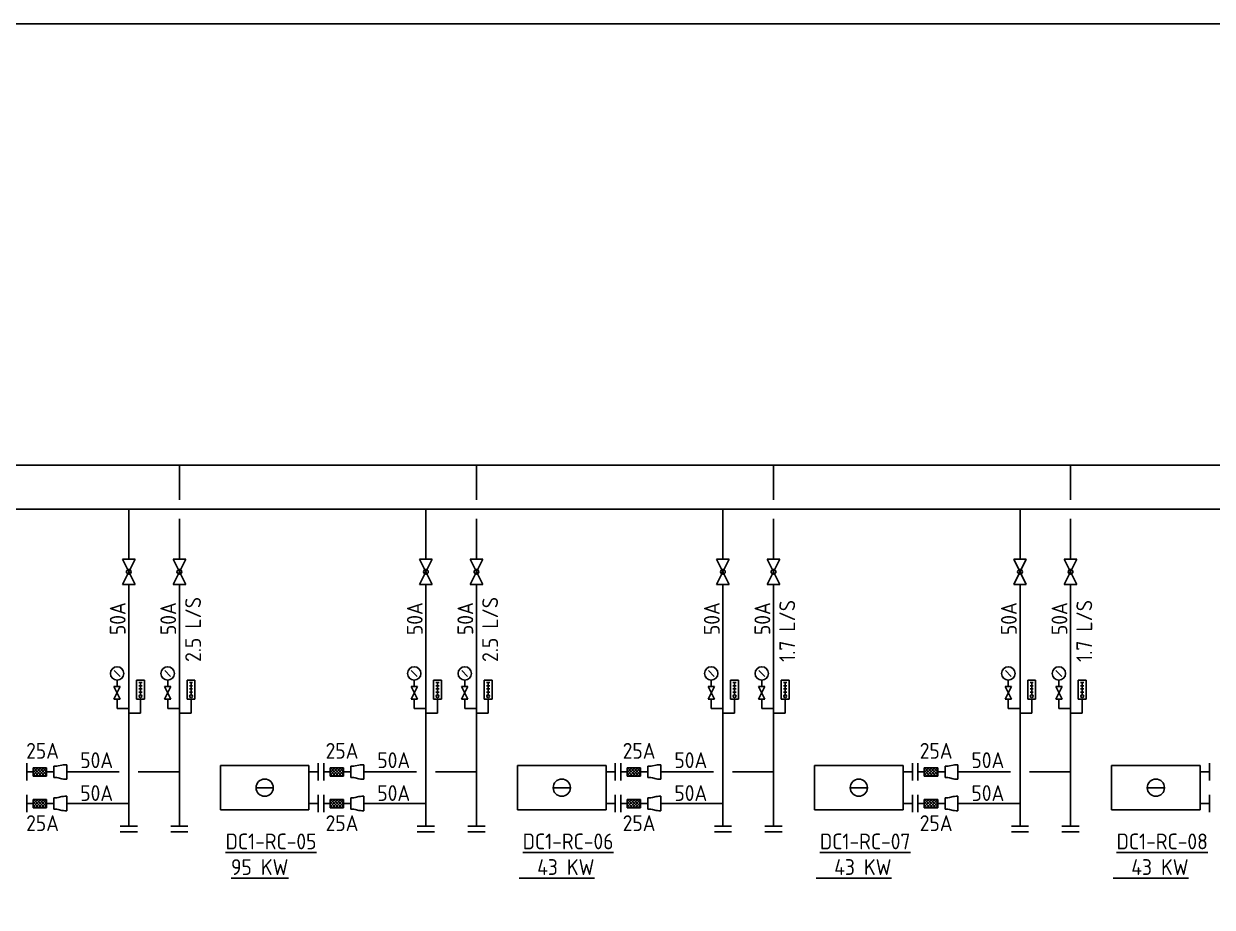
# Model space of a CAD drawing. Extents: x 41366 to 42076, y 84937 to 85507.
# Drawn here: x 41569.9 to 41757.9, y 85367.4 to 85507.1 of the extents above; entities that cross this region are included whole.
import ezdxf
from ezdxf.enums import TextEntityAlignment as Align

# ---------------------------------------------------------------- set-up
doc = ezdxf.new("R2010")
doc.units = 0
doc.header["$LTSCALE"] = 10
for name, color, linetype in [('DETL-TXT', 4, 'Continuous'), ('M-EQ-DCC-P2', 22, 'Continuous'), ('M-EQPM-TXT', 4, 'Continuous'), ('M-PIPE-CHWR20', 110, 'Continuous'), ('M-PIPE-CHWS12', 130, 'Continuous'), ('M-PIPE-FITTING', 2, 'Continuous')]:
    doc.layers.add(name, color=color, linetype=linetype)
doc.styles.add('AA-TXT', font='isocp.shx', dxfattribs={"width": 0.8, "bigfont": 'chineset.shx'})

msp = doc.modelspace()

# ---------------------------------------------------------------- linework, layer by layer
for p, q in [((41574.67, 85387.95), (41574.67, 85389.73)), ((41574.67, 85389.73), (41574.89, 85389.73)), ((41575.36, 85389.78), (41575.94, 85389.93)), ((41576.7, 85389.98), (41576.41, 85389.98)), ((41576.7, 85389.98), (41576.7, 85387.7)), ((41621.67, 85387.95), (41621.67, 85389.73)), ((41621.67, 85389.73), (41621.89, 85389.73)), ((41622.36, 85389.78), (41622.94, 85389.93)), ((41623.7, 85389.98), (41623.41, 85389.98)), ((41623.7, 85389.98), (41623.7, 85387.7)), ((41668.67, 85387.95), (41668.67, 85389.73)), ((41668.67, 85389.73), (41668.89, 85389.73)), ((41669.36, 85389.78), (41669.94, 85389.93)), ((41670.7, 85389.98), (41670.41, 85389.98)), ((41670.7, 85389.98), (41670.7, 85387.7)), ((41715.67, 85387.95), (41715.67, 85389.73)), ((41715.67, 85389.73), (41715.89, 85389.73)), ((41716.36, 85389.78), (41716.94, 85389.93)), ((41717.7, 85389.98), (41717.41, 85389.98)), ((41717.7, 85389.98), (41717.7, 85387.7)), ((41574.67, 85387.95), (41574.89, 85387.95)), ((41575.36, 85387.89), (41575.94, 85387.75)), ((41576.7, 85387.7), (41576.41, 85387.7)), ((41621.67, 85387.95), (41621.89, 85387.95)), ((41622.36, 85387.89), (41622.94, 85387.75)), ((41623.7, 85387.7), (41623.41, 85387.7)), ((41668.67, 85387.95), (41668.89, 85387.95)), ((41669.36, 85387.89), (41669.94, 85387.75)), ((41670.7, 85387.7), (41670.41, 85387.7)), ((41715.67, 85387.95), (41715.89, 85387.95)), ((41716.36, 85387.89), (41716.94, 85387.75)), ((41717.7, 85387.7), (41717.41, 85387.7)), ((41574.67, 85382.95), (41574.67, 85384.73)), ((41574.67, 85384.73), (41574.89, 85384.73)), ((41575.36, 85384.78), (41575.94, 85384.93)), ((41576.7, 85384.98), (41576.41, 85384.98)), ((41576.7, 85384.98), (41576.7, 85382.7)), ((41621.67, 85382.95), (41621.67, 85384.73)), ((41621.67, 85384.73), (41621.89, 85384.73)), ((41622.36, 85384.78), (41622.94, 85384.93)), ((41623.7, 85384.98), (41623.41, 85384.98)), ((41623.7, 85384.98), (41623.7, 85382.7)), ((41668.67, 85382.95), (41668.67, 85384.73)), ((41668.67, 85384.73), (41668.89, 85384.73)), ((41669.36, 85384.78), (41669.94, 85384.93)), ((41670.7, 85384.98), (41670.41, 85384.98)), ((41670.7, 85384.98), (41670.7, 85382.7)), ((41715.67, 85382.95), (41715.67, 85384.73)), ((41715.67, 85384.73), (41715.89, 85384.73)), ((41716.36, 85384.78), (41716.94, 85384.93)), ((41717.7, 85384.98), (41717.41, 85384.98)), ((41717.7, 85384.98), (41717.7, 85382.7)), ((41574.67, 85382.95), (41574.89, 85382.95)), ((41575.36, 85382.89), (41575.94, 85382.75)), ((41576.7, 85382.7), (41576.41, 85382.7)), ((41621.67, 85382.95), (41621.89, 85382.95)), ((41622.36, 85382.89), (41622.94, 85382.75)), ((41623.7, 85382.7), (41623.41, 85382.7)), ((41668.67, 85382.95), (41668.89, 85382.95)), ((41669.36, 85382.89), (41669.94, 85382.75)), ((41670.7, 85382.7), (41670.41, 85382.7)), ((41715.67, 85382.95), (41715.89, 85382.95)), ((41716.36, 85382.89), (41716.94, 85382.75)), ((41717.7, 85382.7), (41717.41, 85382.7))]:
    msp.add_line(p, q)
for centre, start, end in [((41574.89, 85391.73), 270, 283.627), ((41576.41, 85387.98), 90, 103.627), ((41621.89, 85391.73), 270, 283.627), ((41623.41, 85387.98), 90, 103.627), ((41668.89, 85391.73), 270, 283.627), ((41670.41, 85387.98), 90, 103.627), ((41715.89, 85391.73), 270, 283.627), ((41717.41, 85387.98), 90, 103.627), ((41574.89, 85385.95), 76.373, 90), ((41576.41, 85389.7), 256.373, 270), ((41621.89, 85385.95), 76.373, 90), ((41623.41, 85389.7), 256.373, 270), ((41668.89, 85385.95), 76.373, 90), ((41670.41, 85389.7), 256.373, 270), ((41715.89, 85385.95), 76.373, 90), ((41717.41, 85389.7), 256.373, 270), ((41574.89, 85386.73), 270, 283.627), ((41576.41, 85382.98), 90, 103.627), ((41621.89, 85386.73), 270, 283.627), ((41623.41, 85382.98), 90, 103.627), ((41668.89, 85386.73), 270, 283.627), ((41670.41, 85382.98), 90, 103.627), ((41715.89, 85386.73), 270, 283.627), ((41717.41, 85382.98), 90, 103.627), ((41574.89, 85380.95), 76.373, 90), ((41576.41, 85384.7), 256.373, 270), ((41621.89, 85380.95), 76.373, 90), ((41623.41, 85384.7), 256.373, 270), ((41668.89, 85380.95), 76.373, 90), ((41670.41, 85384.7), 256.373, 270), ((41715.89, 85380.95), 76.373, 90), ((41717.41, 85384.7), 256.373, 270)]:
    msp.add_arc(centre, 2, start, end)
at = {"layer": 'DEFPOINTS', "color": 1}
msp.add_lwpolyline([(41365.57, 85507.15), (42076.35, 85507.15), (42076.35, 84936.69), (41365.57, 84936.69)], close=True, dxfattribs=at)
at = {"layer": 'M-EQ-DCC-P2'}
for p, q in [((41616.5, 85387.48), (41616.5, 85390.2)), ((41663.5, 85387.48), (41663.5, 85390.2)), ((41710.5, 85387.48), (41710.5, 85390.2)), ((41757.5, 85387.48), (41757.5, 85390.2)), ((41615.03, 85389.84), (41601.03, 85389.84)), ((41601.03, 85389.84), (41601.03, 85382.84)), ((41615.03, 85382.84), (41615.03, 85389.84)), ((41615.03, 85388.84), (41616.5, 85388.84)), ((41662.03, 85389.84), (41648.03, 85389.84)), ((41648.03, 85389.84), (41648.03, 85382.84)), ((41662.03, 85382.84), (41662.03, 85389.84)), ((41662.03, 85388.84), (41663.5, 85388.84)), ((41709.03, 85389.84), (41695.03, 85389.84)), ((41695.03, 85389.84), (41695.03, 85382.84)), ((41709.03, 85382.84), (41709.03, 85389.84)), ((41709.03, 85388.84), (41710.5, 85388.84)), ((41756.03, 85389.84), (41742.03, 85389.84)), ((41742.03, 85389.84), (41742.03, 85382.84)), ((41756.03, 85382.84), (41756.03, 85389.84)), ((41756.03, 85388.84), (41757.5, 85388.84)), ((41606.82, 85386.34), (41609.25, 85386.34)), ((41653.82, 85386.34), (41656.25, 85386.34)), ((41700.82, 85386.34), (41703.25, 85386.34)), ((41747.82, 85386.34), (41750.25, 85386.34)), ((41616.5, 85382.48), (41616.5, 85385.2)), ((41663.5, 85382.48), (41663.5, 85385.2)), ((41710.5, 85382.48), (41710.5, 85385.2)), ((41757.5, 85382.48), (41757.5, 85385.2)), ((41601.03, 85382.84), (41615.03, 85382.84)), ((41615.03, 85383.84), (41616.5, 85383.84)), ((41648.03, 85382.84), (41662.03, 85382.84)), ((41662.03, 85383.84), (41663.5, 85383.84)), ((41695.03, 85382.84), (41709.03, 85382.84)), ((41709.03, 85383.84), (41710.5, 85383.84)), ((41742.03, 85382.84), (41756.03, 85382.84)), ((41756.03, 85383.84), (41757.5, 85383.84))]:
    msp.add_line(p, q, dxfattribs=at)
for centre in [(41608.03, 85386.34), (41655.03, 85386.34), (41702.03, 85386.34), (41749.03, 85386.34)]:
    msp.add_circle(centre, 1.36, dxfattribs=at)
at = {"layer": 'M-PIPE-CHWR20', "ltscale": 0.1}
for p, q in [((41403.1, 85437.37), (41978.39, 85437.37)), ((41594.53, 85431.87), (41594.53, 85437.37)), ((41641.53, 85431.87), (41641.53, 85437.37)), ((41688.53, 85431.87), (41688.53, 85437.37)), ((41735.53, 85431.87), (41735.53, 85437.37)), ((41594.53, 85422.49), (41594.53, 85428.87)), ((41641.53, 85422.49), (41641.53, 85428.87)), ((41688.53, 85422.49), (41688.53, 85428.87)), ((41735.53, 85422.49), (41735.53, 85428.87)), ((41594.53, 85380.25), (41594.53, 85418.49)), ((41641.53, 85380.25), (41641.53, 85418.49)), ((41688.53, 85380.25), (41688.53, 85418.49)), ((41735.53, 85380.25), (41735.53, 85418.49)), ((41570.38, 85387.48), (41570.38, 85390.2)), ((41617.38, 85387.48), (41617.38, 85390.2)), ((41664.38, 85387.48), (41664.38, 85390.2)), ((41711.38, 85387.48), (41711.38, 85390.2)), ((41570.38, 85388.84), (41571.38, 85388.84)), ((41573.51, 85388.84), (41574.67, 85388.84)), ((41576.7, 85388.84), (41585.03, 85388.84)), ((41588.03, 85388.84), (41594.53, 85388.84)), ((41617.38, 85388.84), (41618.38, 85388.84)), ((41620.51, 85388.84), (41621.67, 85388.84)), ((41623.7, 85388.84), (41632.03, 85388.84)), ((41635.03, 85388.84), (41641.53, 85388.84)), ((41664.38, 85388.84), (41665.38, 85388.84)), ((41667.51, 85388.84), (41668.67, 85388.84)), ((41670.7, 85388.84), (41679.03, 85388.84)), ((41682.03, 85388.84), (41688.53, 85388.84)), ((41711.38, 85388.84), (41712.38, 85388.84)), ((41714.51, 85388.84), (41715.67, 85388.84)), ((41717.7, 85388.84), (41726.03, 85388.84)), ((41729.03, 85388.84), (41735.53, 85388.84)), ((41593.17, 85380.25), (41595.89, 85380.25)), ((41593.17, 85379.37), (41595.89, 85379.37)), ((41640.17, 85380.25), (41642.89, 85380.25)), ((41640.17, 85379.37), (41642.89, 85379.37)), ((41687.17, 85380.25), (41689.89, 85380.25)), ((41687.17, 85379.37), (41689.89, 85379.37)), ((41734.17, 85380.25), (41736.89, 85380.25)), ((41734.17, 85379.37), (41736.89, 85379.37))]:
    msp.add_line(p, q, dxfattribs=at)
at = {"layer": 'M-PIPE-CHWS12', "ltscale": 0.1}
for p, q in [((41405.1, 85430.37), (41978.39, 85430.37)), ((41586.53, 85422.49), (41586.53, 85430.37)), ((41633.53, 85422.49), (41633.53, 85430.37)), ((41680.53, 85422.49), (41680.53, 85430.37)), ((41727.53, 85422.49), (41727.53, 85430.37)), ((41586.53, 85380.25), (41586.53, 85418.49)), ((41633.53, 85380.25), (41633.53, 85418.49)), ((41680.53, 85380.25), (41680.53, 85418.49)), ((41727.53, 85380.25), (41727.53, 85418.49)), ((41570.38, 85382.48), (41570.38, 85385.2)), ((41617.38, 85382.48), (41617.38, 85385.2)), ((41664.38, 85382.48), (41664.38, 85385.2)), ((41711.38, 85382.48), (41711.38, 85385.2)), ((41570.38, 85383.84), (41571.38, 85383.84)), ((41573.51, 85383.84), (41574.67, 85383.84)), ((41576.7, 85383.84), (41586.53, 85383.84)), ((41617.38, 85383.84), (41618.38, 85383.84)), ((41620.51, 85383.84), (41621.67, 85383.84)), ((41623.7, 85383.84), (41633.53, 85383.84)), ((41664.38, 85383.84), (41665.38, 85383.84)), ((41667.51, 85383.84), (41668.67, 85383.84)), ((41670.7, 85383.84), (41680.53, 85383.84)), ((41711.38, 85383.84), (41712.38, 85383.84)), ((41714.51, 85383.84), (41715.67, 85383.84)), ((41717.7, 85383.84), (41727.53, 85383.84)), ((41585.17, 85380.25), (41587.89, 85380.25)), ((41585.17, 85379.37), (41587.89, 85379.37)), ((41632.17, 85380.25), (41634.89, 85380.25)), ((41632.17, 85379.37), (41634.89, 85379.37)), ((41679.17, 85380.25), (41681.89, 85380.25)), ((41679.17, 85379.37), (41681.89, 85379.37)), ((41726.17, 85380.25), (41728.89, 85380.25)), ((41726.17, 85379.37), (41728.89, 85379.37))]:
    msp.add_line(p, q, dxfattribs=at)
at = {"layer": 'M-PIPE-FITTING', "ltscale": 0.1}
for p, q in [((41587.53, 85422.49), (41585.53, 85422.49)), ((41587.53, 85422.49), (41585.53, 85418.49)), ((41585.53, 85422.49), (41587.53, 85418.49)), ((41595.53, 85422.49), (41593.53, 85422.49)), ((41595.53, 85422.49), (41593.53, 85418.49)), ((41593.53, 85422.49), (41595.53, 85418.49)), ((41634.53, 85422.49), (41632.53, 85422.49)), ((41634.53, 85422.49), (41632.53, 85418.49)), ((41632.53, 85422.49), (41634.53, 85418.49)), ((41642.53, 85422.49), (41640.53, 85422.49)), ((41642.53, 85422.49), (41640.53, 85418.49)), ((41640.53, 85422.49), (41642.53, 85418.49)), ((41681.53, 85422.49), (41679.53, 85422.49)), ((41681.53, 85422.49), (41679.53, 85418.49)), ((41679.53, 85422.49), (41681.53, 85418.49)), ((41689.53, 85422.49), (41687.53, 85422.49)), ((41689.53, 85422.49), (41687.53, 85418.49)), ((41687.53, 85422.49), (41689.53, 85418.49)), ((41728.53, 85422.49), (41726.53, 85422.49)), ((41728.53, 85422.49), (41726.53, 85418.49)), ((41726.53, 85422.49), (41728.53, 85418.49)), ((41736.53, 85422.49), (41734.53, 85422.49)), ((41736.53, 85422.49), (41734.53, 85418.49)), ((41734.53, 85422.49), (41736.53, 85418.49)), ((41585.53, 85418.49), (41587.53, 85418.49)), ((41593.53, 85418.49), (41595.53, 85418.49)), ((41632.53, 85418.49), (41634.53, 85418.49)), ((41640.53, 85418.49), (41642.53, 85418.49)), ((41679.53, 85418.49), (41681.53, 85418.49)), ((41687.53, 85418.49), (41689.53, 85418.49)), ((41726.53, 85418.49), (41728.53, 85418.49)), ((41734.53, 85418.49), (41736.53, 85418.49)), ((41585.14, 85403.95), (41584.22, 85404.87)), ((41584.68, 85403.35), (41584.68, 85402.35)), ((41587.75, 85403.36), (41589, 85403.36)), ((41587.75, 85403.36), (41587.75, 85400.35)), ((41589, 85403.36), (41589, 85400.35)), ((41593.14, 85403.95), (41592.22, 85404.87)), ((41592.68, 85403.35), (41592.68, 85402.35)), ((41595.75, 85403.36), (41597, 85403.36)), ((41595.75, 85403.36), (41595.75, 85400.35)), ((41597, 85403.36), (41597, 85400.35)), ((41632.14, 85403.95), (41631.22, 85404.87)), ((41631.68, 85403.35), (41631.68, 85402.35)), ((41634.75, 85403.36), (41636, 85403.36)), ((41634.75, 85403.36), (41634.75, 85400.35)), ((41636, 85403.36), (41636, 85400.35)), ((41640.14, 85403.95), (41639.22, 85404.87)), ((41639.68, 85403.35), (41639.68, 85402.35)), ((41642.75, 85403.36), (41644, 85403.36)), ((41642.75, 85403.36), (41642.75, 85400.35)), ((41644, 85403.36), (41644, 85400.35)), ((41679.14, 85403.95), (41678.22, 85404.87)), ((41678.68, 85403.35), (41678.68, 85402.35)), ((41681.75, 85403.36), (41683, 85403.36)), ((41681.75, 85403.36), (41681.75, 85400.35)), ((41683, 85403.36), (41683, 85400.35)), ((41687.14, 85403.95), (41686.22, 85404.87)), ((41686.68, 85403.35), (41686.68, 85402.35)), ((41689.75, 85403.36), (41691, 85403.36)), ((41689.75, 85403.36), (41689.75, 85400.35)), ((41691, 85403.36), (41691, 85400.35)), ((41726.14, 85403.95), (41725.22, 85404.87)), ((41725.68, 85403.35), (41725.68, 85402.35)), ((41728.75, 85403.36), (41730, 85403.36)), ((41728.75, 85403.36), (41728.75, 85400.35)), ((41730, 85403.36), (41730, 85400.35)), ((41734.14, 85403.95), (41733.22, 85404.87)), ((41733.68, 85403.35), (41733.68, 85402.35)), ((41736.75, 85403.36), (41738, 85403.36)), ((41736.75, 85403.36), (41736.75, 85400.35)), ((41738, 85403.36), (41738, 85400.35)), ((41585.18, 85402.35), (41584.18, 85402.35)), ((41584.18, 85400.35), (41585.18, 85402.35)), ((41584.18, 85402.35), (41585.18, 85400.35)), ((41588.12, 85402.96), (41588.63, 85402.96)), ((41588.12, 85402.45), (41588.63, 85402.45)), ((41588.12, 85401.95), (41588.63, 85401.95)), ((41588.12, 85401.45), (41588.63, 85401.45)), ((41588.38, 85403.1), (41588.38, 85401.03)), ((41593.18, 85402.35), (41592.18, 85402.35)), ((41592.18, 85400.35), (41593.18, 85402.35)), ((41592.18, 85402.35), (41593.18, 85400.35)), ((41596.12, 85402.96), (41596.63, 85402.96)), ((41596.12, 85402.45), (41596.63, 85402.45)), ((41596.12, 85401.95), (41596.63, 85401.95)), ((41596.12, 85401.45), (41596.63, 85401.45)), ((41596.38, 85403.1), (41596.38, 85401.03)), ((41632.18, 85402.35), (41631.18, 85402.35)), ((41631.18, 85400.35), (41632.18, 85402.35)), ((41631.18, 85402.35), (41632.18, 85400.35)), ((41635.12, 85402.96), (41635.63, 85402.96)), ((41635.12, 85402.45), (41635.63, 85402.45)), ((41635.12, 85401.95), (41635.63, 85401.95)), ((41635.12, 85401.45), (41635.63, 85401.45)), ((41635.38, 85403.1), (41635.38, 85401.03)), ((41640.18, 85402.35), (41639.18, 85402.35)), ((41639.18, 85400.35), (41640.18, 85402.35)), ((41639.18, 85402.35), (41640.18, 85400.35)), ((41643.12, 85402.96), (41643.63, 85402.96)), ((41643.12, 85402.45), (41643.63, 85402.45)), ((41643.12, 85401.95), (41643.63, 85401.95)), ((41643.12, 85401.45), (41643.63, 85401.45)), ((41643.38, 85403.1), (41643.38, 85401.03)), ((41679.18, 85402.35), (41678.18, 85402.35)), ((41678.18, 85400.35), (41679.18, 85402.35)), ((41678.18, 85402.35), (41679.18, 85400.35)), ((41682.12, 85402.96), (41682.63, 85402.96)), ((41682.12, 85402.45), (41682.63, 85402.45)), ((41682.12, 85401.95), (41682.63, 85401.95)), ((41682.12, 85401.45), (41682.63, 85401.45)), ((41682.38, 85403.1), (41682.38, 85401.03)), ((41687.18, 85402.35), (41686.18, 85402.35)), ((41686.18, 85400.35), (41687.18, 85402.35)), ((41686.18, 85402.35), (41687.18, 85400.35)), ((41690.12, 85402.96), (41690.63, 85402.96)), ((41690.12, 85402.45), (41690.63, 85402.45)), ((41690.12, 85401.95), (41690.63, 85401.95)), ((41690.12, 85401.45), (41690.63, 85401.45)), ((41690.38, 85403.1), (41690.38, 85401.03)), ((41726.18, 85402.35), (41725.18, 85402.35)), ((41725.18, 85400.35), (41726.18, 85402.35)), ((41725.18, 85402.35), (41726.18, 85400.35)), ((41729.12, 85402.96), (41729.63, 85402.96)), ((41729.12, 85402.45), (41729.63, 85402.45)), ((41729.12, 85401.95), (41729.63, 85401.95)), ((41729.12, 85401.45), (41729.63, 85401.45)), ((41729.38, 85403.1), (41729.38, 85401.03)), ((41734.18, 85402.35), (41733.18, 85402.35)), ((41733.18, 85400.35), (41734.18, 85402.35)), ((41733.18, 85402.35), (41734.18, 85400.35)), ((41737.12, 85402.96), (41737.63, 85402.96)), ((41737.12, 85402.45), (41737.63, 85402.45)), ((41737.12, 85401.95), (41737.63, 85401.95)), ((41737.12, 85401.45), (41737.63, 85401.45)), ((41737.38, 85403.1), (41737.38, 85401.03)), ((41584.18, 85400.35), (41585.18, 85400.35)), ((41584.68, 85400.35), (41584.68, 85398.84)), ((41587.75, 85400.35), (41589, 85400.35)), ((41588.38, 85400.35), (41588.38, 85398.12)), ((41592.18, 85400.35), (41593.18, 85400.35)), ((41592.68, 85400.35), (41592.68, 85398.84)), ((41595.75, 85400.35), (41597, 85400.35)), ((41596.38, 85400.35), (41596.38, 85398.12)), ((41631.18, 85400.35), (41632.18, 85400.35)), ((41631.68, 85400.35), (41631.68, 85398.84)), ((41634.75, 85400.35), (41636, 85400.35)), ((41635.38, 85400.35), (41635.38, 85398.12)), ((41639.18, 85400.35), (41640.18, 85400.35)), ((41639.68, 85400.35), (41639.68, 85398.84)), ((41642.75, 85400.35), (41644, 85400.35)), ((41643.38, 85400.35), (41643.38, 85398.12)), ((41678.18, 85400.35), (41679.18, 85400.35)), ((41678.68, 85400.35), (41678.68, 85398.84)), ((41681.75, 85400.35), (41683, 85400.35)), ((41682.38, 85400.35), (41682.38, 85398.12)), ((41686.18, 85400.35), (41687.18, 85400.35)), ((41686.68, 85400.35), (41686.68, 85398.84)), ((41689.75, 85400.35), (41691, 85400.35)), ((41690.38, 85400.35), (41690.38, 85398.12)), ((41725.18, 85400.35), (41726.18, 85400.35)), ((41725.68, 85400.35), (41725.68, 85398.84)), ((41728.75, 85400.35), (41730, 85400.35)), ((41729.38, 85400.35), (41729.38, 85398.12)), ((41733.18, 85400.35), (41734.18, 85400.35)), ((41733.68, 85400.35), (41733.68, 85398.84)), ((41736.75, 85400.35), (41738, 85400.35)), ((41737.38, 85400.35), (41737.38, 85398.12)), ((41584.68, 85398.84), (41586.53, 85398.84)), ((41588.38, 85398.12), (41586.53, 85398.12)), ((41592.68, 85398.84), (41594.53, 85398.84)), ((41596.38, 85398.12), (41594.53, 85398.12)), ((41631.68, 85398.84), (41633.53, 85398.84)), ((41635.38, 85398.12), (41633.53, 85398.12)), ((41639.68, 85398.84), (41641.53, 85398.84)), ((41643.38, 85398.12), (41641.53, 85398.12)), ((41678.68, 85398.84), (41680.53, 85398.84)), ((41682.38, 85398.12), (41680.53, 85398.12)), ((41686.68, 85398.84), (41688.53, 85398.84)), ((41690.38, 85398.12), (41688.53, 85398.12)), ((41725.68, 85398.84), (41727.53, 85398.84)), ((41729.38, 85398.12), (41727.53, 85398.12)), ((41733.68, 85398.84), (41735.53, 85398.84)), ((41737.38, 85398.12), (41735.53, 85398.12)), ((41571.38, 85389.5), (41573.51, 85389.5)), ((41571.38, 85388.17), (41571.38, 85389.5)), ((41571.38, 85389.24), (41571.65, 85389.5)), ((41571.38, 85388.77), (41572.12, 85389.5)), ((41571.38, 85388.3), (41572.59, 85389.5)), ((41572.3, 85388.17), (41571.38, 85389.09)), ((41571.83, 85388.17), (41571.38, 85388.62)), ((41573.51, 85388.17), (41571.38, 85388.17)), ((41572.78, 85388.17), (41571.44, 85389.5)), ((41571.72, 85388.17), (41573.06, 85389.5)), ((41573.25, 85388.17), (41571.91, 85389.5)), ((41572.19, 85388.17), (41573.51, 85389.49)), ((41573.51, 85388.38), (41572.38, 85389.5)), ((41572.66, 85388.17), (41573.51, 85389.02)), ((41573.51, 85388.85), (41572.85, 85389.5)), ((41573.14, 85388.17), (41573.51, 85388.55)), ((41573.51, 85389.32), (41573.32, 85389.5)), ((41573.51, 85389.5), (41573.51, 85388.17)), ((41618.38, 85389.5), (41620.51, 85389.5)), ((41618.38, 85388.17), (41618.38, 85389.5)), ((41618.38, 85389.24), (41618.65, 85389.5)), ((41618.38, 85388.77), (41619.12, 85389.5)), ((41618.38, 85388.3), (41619.59, 85389.5)), ((41619.3, 85388.17), (41618.38, 85389.09)), ((41618.83, 85388.17), (41618.38, 85388.62)), ((41620.51, 85388.17), (41618.38, 85388.17)), ((41619.78, 85388.17), (41618.44, 85389.5)), ((41618.72, 85388.17), (41620.06, 85389.5)), ((41620.25, 85388.17), (41618.91, 85389.5)), ((41619.19, 85388.17), (41620.51, 85389.49)), ((41620.51, 85388.38), (41619.38, 85389.5)), ((41619.66, 85388.17), (41620.51, 85389.02)), ((41620.51, 85388.85), (41619.85, 85389.5)), ((41620.14, 85388.17), (41620.51, 85388.55)), ((41620.51, 85389.32), (41620.32, 85389.5)), ((41620.51, 85389.5), (41620.51, 85388.17)), ((41665.38, 85389.5), (41667.51, 85389.5)), ((41665.38, 85388.17), (41665.38, 85389.5)), ((41665.38, 85389.24), (41665.65, 85389.5)), ((41665.38, 85388.77), (41666.12, 85389.5)), ((41665.38, 85388.3), (41666.59, 85389.5)), ((41666.3, 85388.17), (41665.38, 85389.09)), ((41665.83, 85388.17), (41665.38, 85388.62)), ((41667.51, 85388.17), (41665.38, 85388.17)), ((41666.78, 85388.17), (41665.44, 85389.5)), ((41665.72, 85388.17), (41667.06, 85389.5)), ((41667.25, 85388.17), (41665.91, 85389.5)), ((41666.19, 85388.17), (41667.51, 85389.49)), ((41667.51, 85388.38), (41666.38, 85389.5)), ((41666.66, 85388.17), (41667.51, 85389.02)), ((41667.51, 85388.85), (41666.85, 85389.5)), ((41667.14, 85388.17), (41667.51, 85388.55)), ((41667.51, 85389.32), (41667.32, 85389.5)), ((41667.51, 85389.5), (41667.51, 85388.17)), ((41712.38, 85389.5), (41714.51, 85389.5)), ((41712.38, 85388.17), (41712.38, 85389.5)), ((41712.38, 85389.24), (41712.65, 85389.5)), ((41712.38, 85388.77), (41713.12, 85389.5)), ((41712.38, 85388.3), (41713.59, 85389.5)), ((41713.3, 85388.17), (41712.38, 85389.09)), ((41712.83, 85388.17), (41712.38, 85388.62)), ((41714.51, 85388.17), (41712.38, 85388.17)), ((41713.78, 85388.17), (41712.44, 85389.5)), ((41712.72, 85388.17), (41714.06, 85389.5)), ((41714.25, 85388.17), (41712.91, 85389.5)), ((41713.19, 85388.17), (41714.51, 85389.49)), ((41714.51, 85388.38), (41713.38, 85389.5)), ((41713.66, 85388.17), (41714.51, 85389.02)), ((41714.51, 85388.85), (41713.85, 85389.5)), ((41714.14, 85388.17), (41714.51, 85388.55)), ((41714.51, 85389.32), (41714.32, 85389.5)), ((41714.51, 85389.5), (41714.51, 85388.17)), ((41571.38, 85384.5), (41573.51, 85384.5)), ((41571.38, 85383.17), (41571.38, 85384.5)), ((41571.38, 85384.24), (41571.65, 85384.5)), ((41571.38, 85383.77), (41572.12, 85384.5)), ((41571.38, 85383.3), (41572.59, 85384.5)), ((41572.78, 85383.17), (41571.44, 85384.5)), ((41571.72, 85383.17), (41573.06, 85384.5)), ((41573.25, 85383.17), (41571.91, 85384.5)), ((41572.19, 85383.17), (41573.51, 85384.49)), ((41573.51, 85383.38), (41572.38, 85384.5)), ((41573.51, 85383.85), (41572.85, 85384.5)), ((41573.51, 85384.32), (41573.32, 85384.5)), ((41573.51, 85384.5), (41573.51, 85383.17)), ((41618.38, 85384.5), (41620.51, 85384.5)), ((41618.38, 85383.17), (41618.38, 85384.5)), ((41618.38, 85384.24), (41618.65, 85384.5)), ((41618.38, 85383.77), (41619.12, 85384.5)), ((41618.38, 85383.3), (41619.59, 85384.5)), ((41619.78, 85383.17), (41618.44, 85384.5)), ((41618.72, 85383.17), (41620.06, 85384.5)), ((41620.25, 85383.17), (41618.91, 85384.5)), ((41619.19, 85383.17), (41620.51, 85384.49)), ((41620.51, 85383.38), (41619.38, 85384.5)), ((41620.51, 85383.85), (41619.85, 85384.5)), ((41620.51, 85384.32), (41620.32, 85384.5)), ((41620.51, 85384.5), (41620.51, 85383.17)), ((41665.38, 85384.5), (41667.51, 85384.5)), ((41665.38, 85383.17), (41665.38, 85384.5)), ((41665.38, 85384.24), (41665.65, 85384.5)), ((41665.38, 85383.77), (41666.12, 85384.5)), ((41665.38, 85383.3), (41666.59, 85384.5)), ((41666.78, 85383.17), (41665.44, 85384.5)), ((41665.72, 85383.17), (41667.06, 85384.5)), ((41667.25, 85383.17), (41665.91, 85384.5)), ((41666.19, 85383.17), (41667.51, 85384.49)), ((41667.51, 85383.38), (41666.38, 85384.5)), ((41667.51, 85383.85), (41666.85, 85384.5)), ((41667.51, 85384.32), (41667.32, 85384.5)), ((41667.51, 85384.5), (41667.51, 85383.17)), ((41712.38, 85384.5), (41714.51, 85384.5)), ((41712.38, 85383.17), (41712.38, 85384.5)), ((41712.38, 85384.24), (41712.65, 85384.5)), ((41712.38, 85383.77), (41713.12, 85384.5)), ((41712.38, 85383.3), (41713.59, 85384.5)), ((41713.78, 85383.17), (41712.44, 85384.5)), ((41712.72, 85383.17), (41714.06, 85384.5)), ((41714.25, 85383.17), (41712.91, 85384.5)), ((41713.19, 85383.17), (41714.51, 85384.49)), ((41714.51, 85383.38), (41713.38, 85384.5)), ((41714.51, 85383.85), (41713.85, 85384.5)), ((41714.51, 85384.32), (41714.32, 85384.5)), ((41714.51, 85384.5), (41714.51, 85383.17)), ((41572.3, 85383.17), (41571.38, 85384.09)), ((41571.83, 85383.17), (41571.38, 85383.62)), ((41573.51, 85383.17), (41571.38, 85383.17)), ((41572.66, 85383.17), (41573.51, 85384.02)), ((41573.14, 85383.17), (41573.51, 85383.55)), ((41619.3, 85383.17), (41618.38, 85384.09)), ((41618.83, 85383.17), (41618.38, 85383.62)), ((41620.51, 85383.17), (41618.38, 85383.17)), ((41619.66, 85383.17), (41620.51, 85384.02)), ((41620.14, 85383.17), (41620.51, 85383.55)), ((41666.3, 85383.17), (41665.38, 85384.09)), ((41665.83, 85383.17), (41665.38, 85383.62)), ((41667.51, 85383.17), (41665.38, 85383.17)), ((41666.66, 85383.17), (41667.51, 85384.02)), ((41667.14, 85383.17), (41667.51, 85383.55)), ((41713.3, 85383.17), (41712.38, 85384.09)), ((41712.83, 85383.17), (41712.38, 85383.62)), ((41714.51, 85383.17), (41712.38, 85383.17)), ((41713.66, 85383.17), (41714.51, 85384.02)), ((41714.14, 85383.17), (41714.51, 85383.55))]:
    msp.add_line(p, q, dxfattribs=at)
for centre, radius in [((41584.68, 85404.41), 1.06), ((41592.68, 85404.41), 1.06), ((41631.68, 85404.41), 1.06), ((41639.68, 85404.41), 1.06), ((41678.68, 85404.41), 1.06), ((41686.68, 85404.41), 1.06), ((41725.68, 85404.41), 1.06), ((41733.68, 85404.41), 1.06), ((41588.38, 85400.81), 0.223), ((41596.38, 85400.81), 0.223), ((41635.38, 85400.81), 0.223), ((41643.38, 85400.81), 0.223), ((41682.38, 85400.81), 0.223), ((41690.38, 85400.81), 0.223), ((41729.38, 85400.81), 0.223), ((41737.38, 85400.81), 0.223)]:
    msp.add_circle(centre, radius, dxfattribs=at)
at = {"layer": 'M-PIPE-FITTING'}
for centre, start, end in [((41586.53, 85420.49), 0, 180), ((41586.53, 85420.49), 180, 0), ((41594.53, 85420.49), 0, 180), ((41594.53, 85420.49), 180, 0), ((41633.53, 85420.49), 0, 180), ((41633.53, 85420.49), 180, 0), ((41641.53, 85420.49), 0, 180), ((41641.53, 85420.49), 180, 0), ((41680.53, 85420.49), 0, 180), ((41680.53, 85420.49), 180, 0), ((41688.53, 85420.49), 0, 180), ((41688.53, 85420.49), 180, 0), ((41727.53, 85420.49), 0, 180), ((41727.53, 85420.49), 180, 0), ((41735.53, 85420.49), 0, 180), ((41735.53, 85420.49), 180, 0)]:
    msp.add_arc(centre, 0.375, start, end, dxfattribs=at)

# ---------------------------------------------------------------- texts
at = {"layer": 'DEFPOINTS', "style": 'AA-TXT'}
for s, p in [('2.5 L/S', (41597.95, 85406.23)), ('2.5 L/S', (41644.95, 85406.23)), ('1.7 L/S', (41691.95, 85406.23)), ('1.7 L/S', (41738.95, 85406.23))]:
    msp.add_text(s, height=2.5, rotation=90, dxfattribs=at).set_placement(p)
at = {"layer": 'DETL-TXT', "style": 'AA-TXT'}
for p in [(41586.02, 85410.48), (41594.02, 85410.48), (41633.02, 85410.48), (41641.02, 85410.48), (41680.02, 85410.48), (41688.02, 85410.48), (41727.02, 85410.48), (41735.02, 85410.48)]:
    msp.add_text('50A', height=2.5, rotation=90, dxfattribs=at).set_placement(p)
for s, p in [('25A', (41570.29, 85390.92)), ('50A', (41578.85, 85389.44)), ('25A', (41617.67, 85390.92)), ('50A', (41625.85, 85389.44)), ('25A', (41664.67, 85390.92)), ('50A', (41672.85, 85389.44)), ('25A', (41711.67, 85390.92)), ('50A', (41719.85, 85389.44)), ('50A', (41578.85, 85384.24)), ('50A', (41625.85, 85384.24)), ('50A', (41672.85, 85384.24)), ('50A', (41719.85, 85384.24)), ('25A', (41570.29, 85379.48)), ('25A', (41617.67, 85379.48)), ('25A', (41664.67, 85379.48)), ('25A', (41711.67, 85379.48))]:
    msp.add_text(s, height=2.5, dxfattribs=at).set_placement(p)
at = {"layer": 'M-EQPM-TXT', "style": 'AA-TXT'}
for s, p in [('%%UDC1-RC-05', (41609.03, 85377.85)), ('%%UDC1-RC-06', (41656.03, 85377.85)), ('%%UDC1-RC-07', (41703.03, 85377.85)), ('%%UDC1-RC-08', (41750.03, 85377.85)), ('%%U95 KW', (41607.24, 85373.79)), ('%%U  43 KW', (41654.24, 85373.79)), ('%%U  43 KW', (41701.24, 85373.79)), ('%%U  43 KW', (41748.24, 85373.79))]:
    msp.add_text(s, height=2.5, dxfattribs=at).set_placement(p, align=Align.MIDDLE)

doc.saveas('drawing.dxf')
